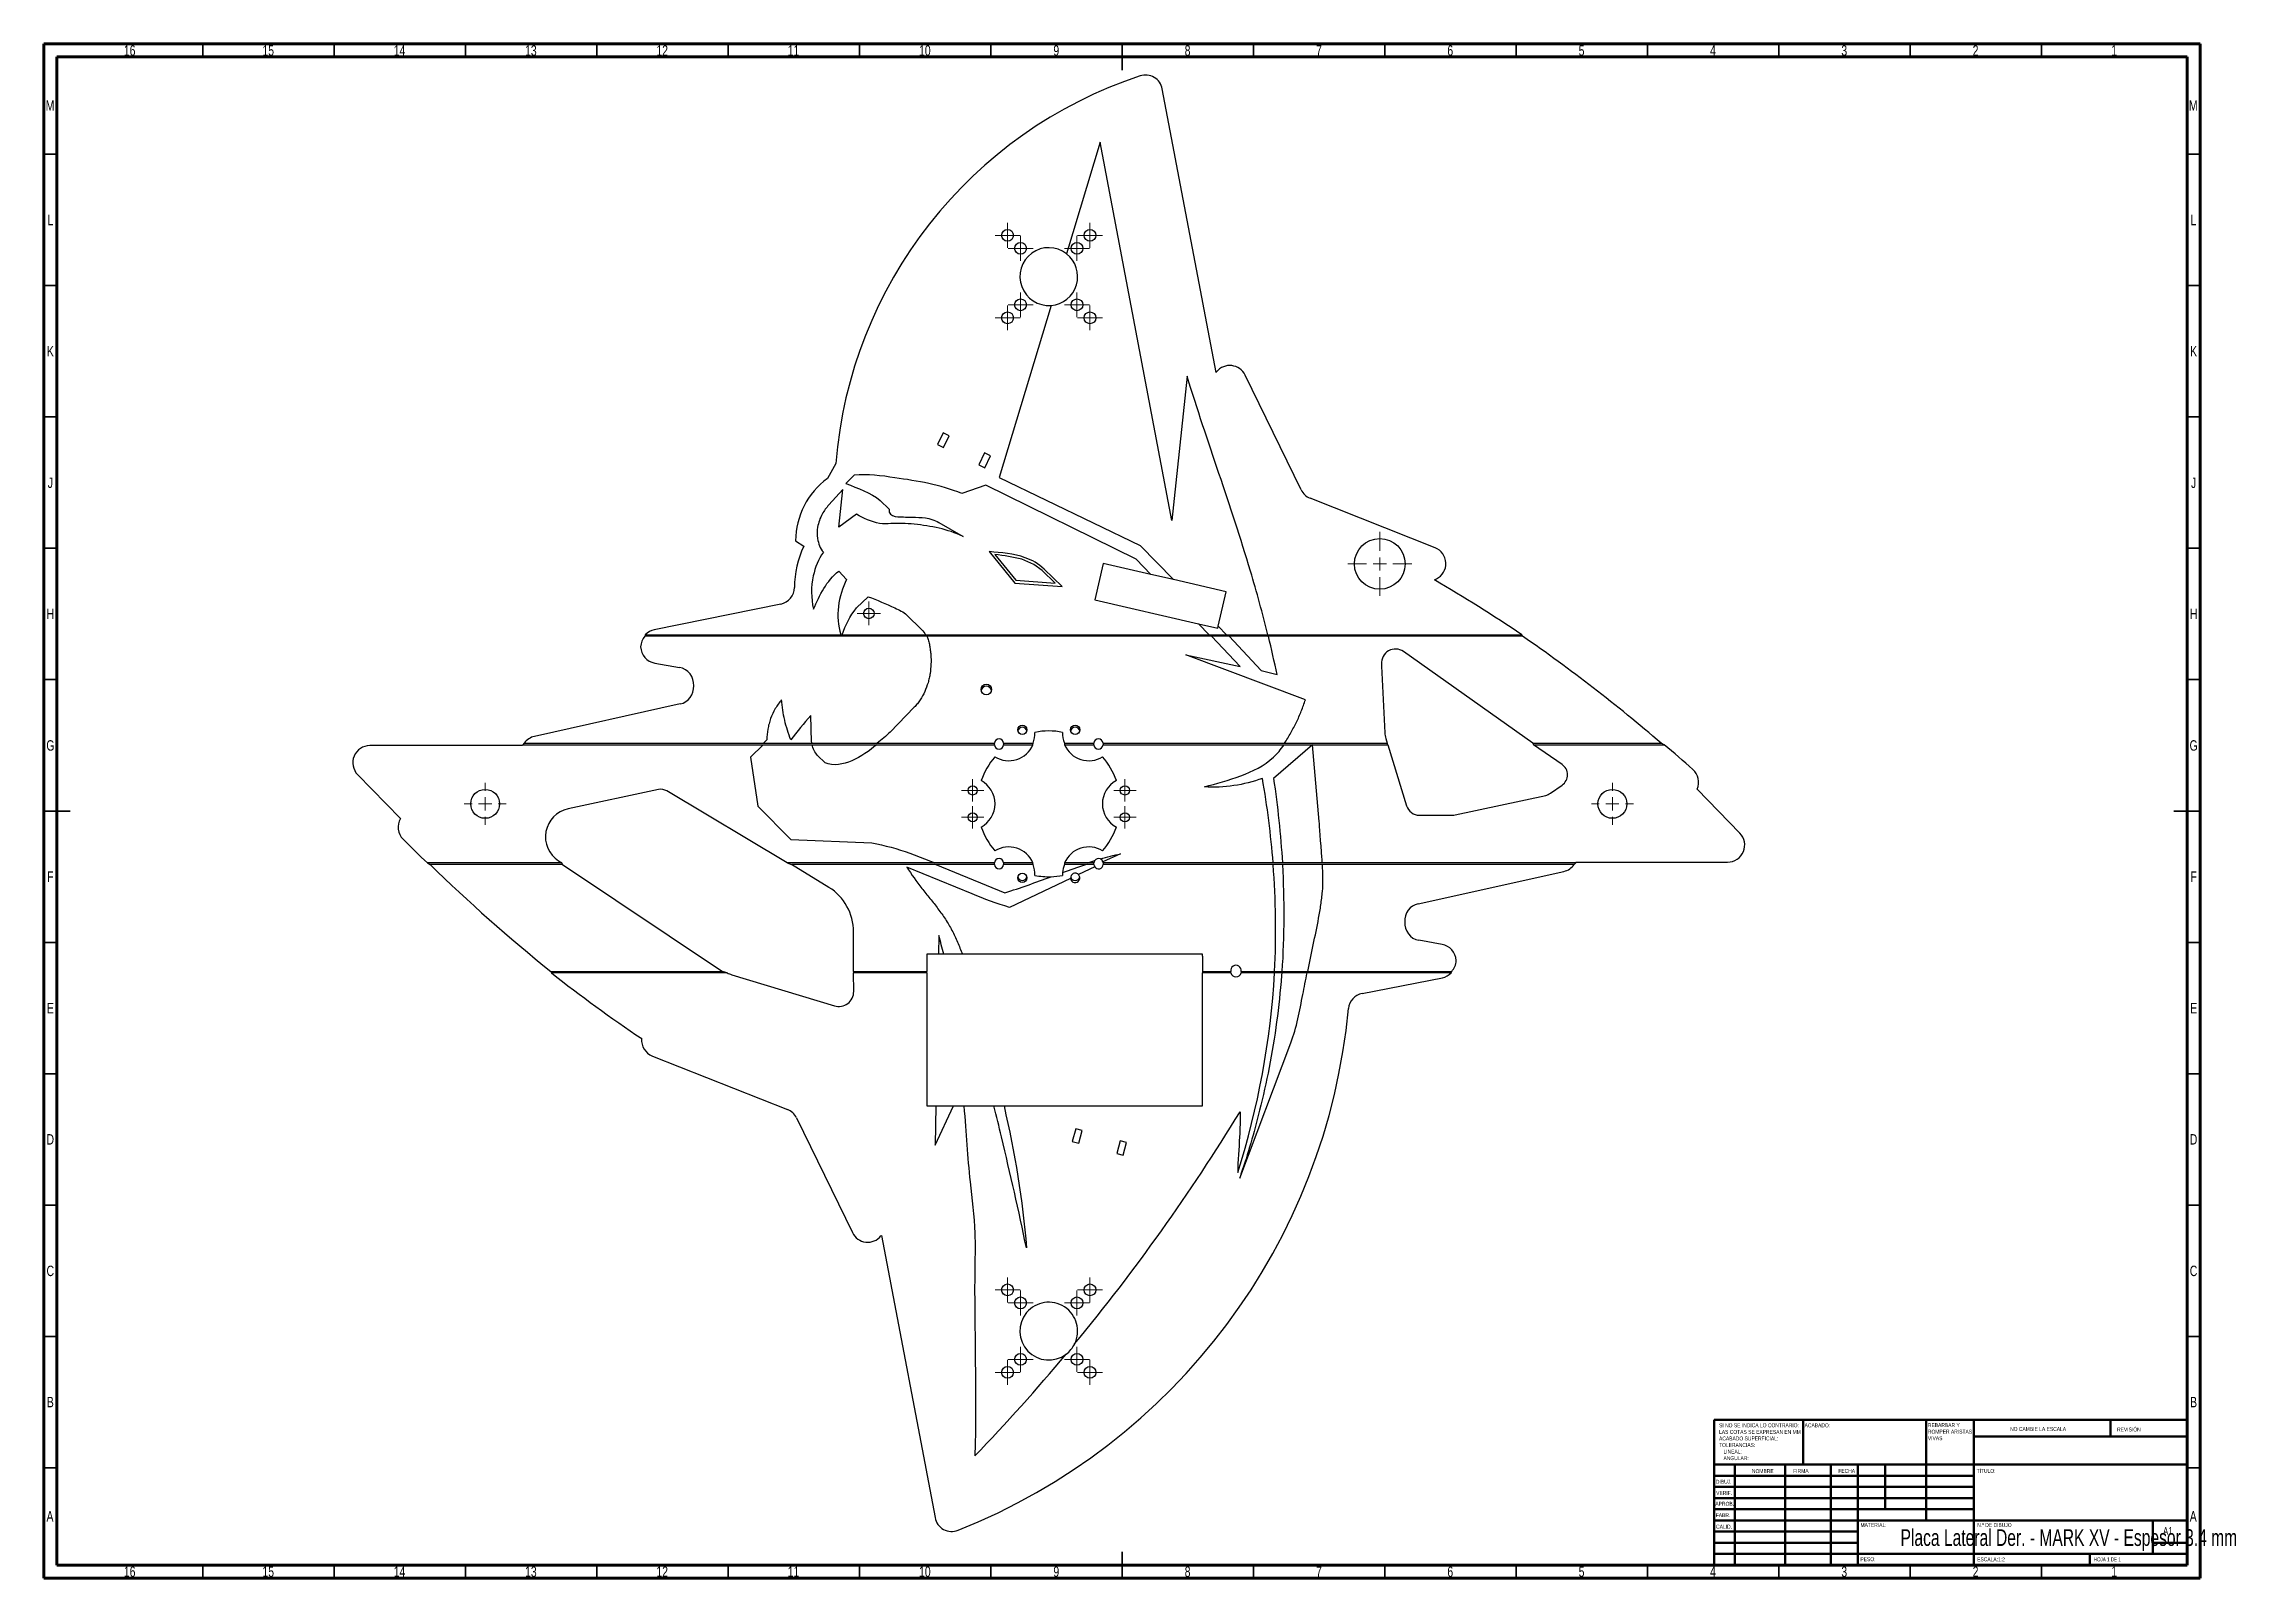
# Model space of a CAD drawing. Header units: millimetres. Extents: x 15 to 850, y 5 to 589.
import ezdxf

# ---------------------------------------------------------------- set-up
doc = ezdxf.new("R2010")
doc.units = ezdxf.units.MM
doc.styles.add('SLDTEXTSTYLE0', font='TXT', dxfattribs={"width": 0.75})
doc.styles.add('SLDTEXTSTYLE1', font='TXT', dxfattribs={"width": 0.681818})
doc.styles.add('SLDTEXTSTYLE2', font='TXT', dxfattribs={"width": 0.7})

# ---------------------------------------------------------------- blocks, each defined once
blk = doc.blocks.new('SW_NOTE_0')
at = {"color": 0, "linetype": 'Continuous', "lineweight": 0, "char_height": 1.5, "attachment_point": 1, "style": 'SLDTEXTSTYLE0'}
for s, insert in [('SI NO SE INDICA LO CONTRARIO:', (0, 1.93)), ('ACABADO SUPERFICIAL:', (0, -3.07)), ('TOLERANCIAS:', (0, -5.57)), ('LAS COTAS SE EXPRESAN EN MM', (0, -0.57)), ('LINEAL:', (1.69, -8.07)), ('ANGULAR:', (1.69, -10.57))]:
    blk.add_mtext(s, dxfattribs=dict(at, insert=insert))
blk = doc.blocks.new('SW_NOTE_0_1')
at = {"color": 0, "linetype": 'Continuous', "lineweight": 0, "char_height": 1.5, "attachment_point": 1, "style": 'SLDTEXTSTYLE0'}
for s, insert in [('REBARBAR Y', (0, 1.93)), ('VIVAS', (0, -3.07)), ('ROMPER ARISTAS', (0, -0.57))]:
    blk.add_mtext(s, dxfattribs=dict(at, insert=insert))
blk = doc.blocks.new('SW_CENTERMARKSYMBOL_0')
at = {"color": 0, "linetype": 'Continuous', "lineweight": 18}
for p, q in [((-2.5, 0), (-4.25, 0)), ((0, 0), (-2.5, 0)), ((0, 2.5), (0, 4.25)), ((0, 0), (0, 2.5)), ((0, 0), (0, -2.5)), ((0, 0), (2.5, 0)), ((2.5, 0), (4.25, 0)), ((0, -2.5), (0, -4.25))]:
    blk.add_line(p, q, dxfattribs=at)
blk = doc.blocks.new('SW_CENTERMARKSYMBOL_1')
at = {"color": 0, "linetype": 'Continuous', "lineweight": 18}
for p, q in [((-5, 0), (-8, 0)), ((0, 0), (-2.5, 0)), ((0, 5), (0, 8)), ((0, 0), (0, 2.5)), ((0, 0), (0, -2.5)), ((0, 0), (2.5, 0)), ((5, 0), (8, 0)), ((0, -5), (0, -8))]:
    blk.add_line(p, q, dxfattribs=at)
blk = doc.blocks.new('SW_CENTERMARKSYMBOL_2')
at = {"color": 0, "linetype": 'Continuous', "lineweight": 18}
for p, q in [((-2.5, 0), (-4.25, 0)), ((0, 0), (-2.5, 0)), ((0, 2.5), (0, 4.25)), ((0, 0), (0, 2.5)), ((0, 0), (0, -2.5)), ((0, 0), (2.5, 0)), ((2.5, 0), (4.25, 0)), ((0, -2.5), (0, -4.25))]:
    blk.add_line(p, q, dxfattribs=at)
blk = doc.blocks.new('SW_CENTERMARKSYMBOL_3')
at = {"color": 0, "linetype": 'Continuous', "lineweight": 18}
for p, q in [((-2.5, 0), (-4.25, 0)), ((0, 0), (-2.5, 0)), ((0, 2.5), (0, 4.25)), ((0, 0), (0, 2.5)), ((0, 0), (0, -2.5)), ((0, 0), (2.5, 0)), ((2.5, 0), (4.25, 0)), ((0, -2.5), (0, -4.25))]:
    blk.add_line(p, q, dxfattribs=at)
blk = doc.blocks.new('SW_CENTERMARKSYMBOL_4')
at = {"color": 0, "linetype": 'Continuous', "lineweight": 18}
for p, q in [((-5, 0), (-8, 0)), ((0, 0), (-2.5, 0)), ((0, 5), (0, 8)), ((0, 0), (0, 2.5)), ((0, 0), (0, -2.5)), ((0, 0), (2.5, 0)), ((5, 0), (8, 0)), ((0, -5), (0, -8))]:
    blk.add_line(p, q, dxfattribs=at)
blk = doc.blocks.new('SW_CENTERMARKSYMBOL_5')
at = {"color": 0, "linetype": 'Continuous', "lineweight": 18}
for p, q in [((-2.5, 0), (-4.25, 0)), ((0, 0), (-2.5, 0)), ((0, 2.5), (0, 4.25)), ((0, 0), (0, 2.5)), ((0, 0), (0, -2.5)), ((0, 0), (2.5, 0)), ((2.5, 0), (4.25, 0)), ((0, -2.5), (0, -4.25))]:
    blk.add_line(p, q, dxfattribs=at)
blk = doc.blocks.new('SW_CENTERMARKSYMBOL_6')
at = {"color": 0, "linetype": 'Continuous', "lineweight": 18}
for p, q in [((-2.5, 0), (-4.75, 0)), ((0, 0), (-2.5, 0)), ((0, 2.5), (0, 4.75)), ((0, 0), (0, 2.5)), ((0, 0), (0, -2.5)), ((0, 0), (2.5, 0)), ((2.5, 0), (4.75, 0)), ((0, -2.5), (0, -4.75))]:
    blk.add_line(p, q, dxfattribs=at)
blk = doc.blocks.new('SW_CENTERMARKSYMBOL_7')
at = {"color": 0, "linetype": 'Continuous', "lineweight": 18}
for p, q in [((-2.5, 0), (-4.75, 0)), ((0, 0), (-2.5, 0)), ((0, 2.5), (0, 4.75)), ((0, 0), (0, 2.5)), ((0, 0), (0, -2.5)), ((0, 0), (2.5, 0)), ((2.5, 0), (4.75, 0)), ((0, -2.5), (0, -4.75))]:
    blk.add_line(p, q, dxfattribs=at)
blk = doc.blocks.new('SW_CENTERMARKSYMBOL_8')
at = {"color": 0, "linetype": 'Continuous', "lineweight": 18}
for p, q in [((-2.5, 0), (-4.75, 0)), ((0, 0), (-2.5, 0)), ((0, 2.5), (0, 4.75)), ((0, 0), (0, 2.5)), ((0, 0), (0, -2.5)), ((0, 0), (2.5, 0)), ((2.5, 0), (4.75, 0)), ((0, -2.5), (0, -4.75))]:
    blk.add_line(p, q, dxfattribs=at)
blk = doc.blocks.new('SW_CENTERMARKSYMBOL_9')
at = {"color": 0, "linetype": 'Continuous', "lineweight": 18}
for p, q in [((-2.5, 0), (-4.75, 0)), ((0, 0), (-2.5, 0)), ((0, 2.5), (0, 4.75)), ((0, 0), (0, 2.5)), ((0, 0), (0, -2.5)), ((0, 0), (2.5, 0)), ((2.5, 0), (4.75, 0)), ((0, -2.5), (0, -4.75))]:
    blk.add_line(p, q, dxfattribs=at)
blk = doc.blocks.new('SW_CENTERMARKSYMBOL_10')
at = {"color": 0, "linetype": 'Continuous', "lineweight": 18}
for p, q in [((-2.5, 0), (-4.75, 0)), ((0, 0), (-2.5, 0)), ((0, 2.5), (0, 4.75)), ((0, 0), (0, 2.5)), ((0, 0), (0, -2.5)), ((0, 0), (2.5, 0)), ((2.5, 0), (4.75, 0)), ((0, -2.5), (0, -4.75))]:
    blk.add_line(p, q, dxfattribs=at)
blk = doc.blocks.new('SW_CENTERMARKSYMBOL_11')
at = {"color": 0, "linetype": 'Continuous', "lineweight": 18}
for p, q in [((-2.5, 0), (-4.75, 0)), ((0, 0), (-2.5, 0)), ((0, 2.5), (0, 4.75)), ((0, 0), (0, 2.5)), ((0, 0), (0, -2.5)), ((0, 0), (2.5, 0)), ((2.5, 0), (4.75, 0)), ((0, -2.5), (0, -4.75))]:
    blk.add_line(p, q, dxfattribs=at)
blk = doc.blocks.new('SW_CENTERMARKSYMBOL_12')
at = {"color": 0, "linetype": 'Continuous', "lineweight": 18}
for p, q in [((-2.5, 0), (-4.75, 0)), ((0, 0), (-2.5, 0)), ((0, 2.5), (0, 4.75)), ((0, 0), (0, 2.5)), ((0, 0), (0, -2.5)), ((0, 0), (2.5, 0)), ((2.5, 0), (4.75, 0)), ((0, -2.5), (0, -4.75))]:
    blk.add_line(p, q, dxfattribs=at)
blk = doc.blocks.new('SW_CENTERMARKSYMBOL_13')
at = {"color": 0, "linetype": 'Continuous', "lineweight": 18}
for p, q in [((-2.5, 0), (-4.75, 0)), ((0, 0), (-2.5, 0)), ((0, 2.5), (0, 4.75)), ((0, 0), (0, 2.5)), ((0, 0), (0, -2.5)), ((0, 0), (2.5, 0)), ((2.5, 0), (4.75, 0)), ((0, -2.5), (0, -4.75))]:
    blk.add_line(p, q, dxfattribs=at)
blk = doc.blocks.new('SW_CENTERMARKSYMBOL_14')
at = {"color": 0, "linetype": 'Continuous', "lineweight": 18}
for p, q in [((-2.5, 0), (-4.5, 0)), ((0, 0), (-2.5, 0)), ((0, 2.5), (0, 4.5)), ((0, 0), (0, 2.5)), ((0, 0), (0, -2.5)), ((0, 0), (2.5, 0)), ((2.5, 0), (4.5, 0)), ((0, -2.5), (0, -4.5))]:
    blk.add_line(p, q, dxfattribs=at)
blk = doc.blocks.new('SW_CENTERMARKSYMBOL_15')
at = {"color": 0, "linetype": 'Continuous', "lineweight": 18}
for p, q in [((-2.5, 0), (-4.75, 0)), ((0, 0), (-2.5, 0)), ((0, 2.5), (0, 4.75)), ((0, 0), (0, 2.5)), ((0, 0), (0, -2.5)), ((0, 0), (2.5, 0)), ((2.5, 0), (4.75, 0)), ((0, -2.5), (0, -4.75))]:
    blk.add_line(p, q, dxfattribs=at)
blk = doc.blocks.new('SW_CENTERMARKSYMBOL_16')
at = {"color": 0, "linetype": 'Continuous', "lineweight": 18}
for p, q in [((-2.5, 0), (-4.75, 0)), ((0, 0), (-2.5, 0)), ((0, 2.5), (0, 4.75)), ((0, 0), (0, 2.5)), ((0, 0), (0, -2.5)), ((0, 0), (2.5, 0)), ((2.5, 0), (4.75, 0)), ((0, -2.5), (0, -4.75))]:
    blk.add_line(p, q, dxfattribs=at)
blk = doc.blocks.new('SW_CENTERMARKSYMBOL_17')
at = {"color": 0, "linetype": 'Continuous', "lineweight": 18}
for p, q in [((-2.5, 0), (-4.75, 0)), ((0, 0), (-2.5, 0)), ((0, 2.5), (0, 4.75)), ((0, 0), (0, 2.5)), ((0, 0), (0, -2.5)), ((0, 0), (2.5, 0)), ((2.5, 0), (4.75, 0)), ((0, -2.5), (0, -4.75))]:
    blk.add_line(p, q, dxfattribs=at)
blk = doc.blocks.new('SW_CENTERMARKSYMBOL_18')
at = {"color": 0, "linetype": 'Continuous', "lineweight": 18}
for p, q in [((-2.5, 0), (-4.75, 0)), ((0, 0), (-2.5, 0)), ((0, 2.5), (0, 4.75)), ((0, 0), (0, 2.5)), ((0, 0), (0, -2.5)), ((0, 0), (2.5, 0)), ((2.5, 0), (4.75, 0)), ((0, -2.5), (0, -4.75))]:
    blk.add_line(p, q, dxfattribs=at)
blk = doc.blocks.new('SW_CENTERMARKSYMBOL_19')
at = {"color": 0, "linetype": 'Continuous', "lineweight": 18}
for p, q in [((-2.5, 0), (-4.75, 0)), ((0, 0), (-2.5, 0)), ((0, 2.5), (0, 4.75)), ((0, 0), (0, 2.5)), ((0, 0), (0, -2.5)), ((0, 0), (2.5, 0)), ((2.5, 0), (4.75, 0)), ((0, -2.5), (0, -4.75))]:
    blk.add_line(p, q, dxfattribs=at)
blk = doc.blocks.new('SW_CENTERMARKSYMBOL_20')
at = {"color": 0, "linetype": 'Continuous', "lineweight": 18}
for p, q in [((-2.5, 0), (-4.75, 0)), ((0, 0), (-2.5, 0)), ((0, 2.5), (0, 4.75)), ((0, 0), (0, 2.5)), ((0, 0), (0, -2.5)), ((0, 0), (2.5, 0)), ((2.5, 0), (4.75, 0)), ((0, -2.5), (0, -4.75))]:
    blk.add_line(p, q, dxfattribs=at)
blk = doc.blocks.new('SW_CENTERMARKSYMBOL_21')
at = {"color": 0, "linetype": 'Continuous', "lineweight": 18}
for p, q in [((-2.5, 0), (-4.75, 0)), ((0, 0), (-2.5, 0)), ((0, 2.5), (0, 4.75)), ((0, 0), (0, 2.5)), ((0, 0), (0, -2.5)), ((0, 0), (2.5, 0)), ((2.5, 0), (4.75, 0)), ((0, -2.5), (0, -4.75))]:
    blk.add_line(p, q, dxfattribs=at)
blk = doc.blocks.new('SW_CENTERMARKSYMBOL_22')
at = {"color": 0, "linetype": 'Continuous', "lineweight": 18}
for p, q in [((-2.5, 0), (-4.75, 0)), ((0, 0), (-2.5, 0)), ((0, 2.5), (0, 4.75)), ((0, 0), (0, 2.5)), ((0, 0), (0, -2.5)), ((0, 0), (2.5, 0)), ((2.5, 0), (4.75, 0)), ((0, -2.5), (0, -4.75))]:
    blk.add_line(p, q, dxfattribs=at)
blk = doc.blocks.new('SW_CENTERMARKSYMBOL_23')
at = {"color": 0, "linetype": 'Continuous', "lineweight": 18}
for p, q in [((0, 5), (0, 12.15)), ((-5, 0), (-12.15, 0)), ((0, 0), (-2.5, 0)), ((0, 0), (0, 2.5)), ((0, 0), (0, -2.5)), ((0, 0), (2.5, 0)), ((5, 0), (12.15, 0)), ((0, -5), (0, -12.15))]:
    blk.add_line(p, q, dxfattribs=at)

msp = doc.modelspace()

# ---------------------------------------------------------------- linework, layer by layer
at = {"color": 7, "linetype": 'Continuous', "lineweight": 70}
for p, q in [((15, 5), (15, 589)), ((15, 589), (836, 589)), ((836, 589), (836, 5)), ((20, 10), (20, 584)), ((20, 584), (831, 584)), ((831, 584), (831, 10)), ((831, 10), (20, 10)), ((836, 5), (15, 5))]:
    msp.add_line(p, q, dxfattribs=at)
at = {"color": 7, "linetype": 'Continuous', "lineweight": 35}
for p, q in [((75.5, 584), (75.5, 589)), ((125.5, 584), (125.5, 589)), ((175.5, 584), (175.5, 589)), ((225.5, 584), (225.5, 589)), ((275.5, 584), (275.5, 589)), ((325.5, 584), (325.5, 589)), ((375.5, 584), (375.5, 589)), ((425.5, 589), (425.5, 579)), ((425.5, 584), (425.5, 589)), ((475.5, 584), (475.5, 589)), ((525.5, 584), (525.5, 589)), ((575.5, 584), (575.5, 589)), ((625.5, 584), (625.5, 589)), ((675.5, 584), (675.5, 589)), ((725.5, 584), (725.5, 589)), ((775.5, 584), (775.5, 589)), ((20, 547), (15, 547)), ((831, 547), (836, 547)), ((20, 497), (15, 497)), ((831, 497), (836, 497)), ((20, 447), (15, 447)), ((831, 447), (836, 447)), ((20, 397), (15, 397)), ((831, 397), (836, 397)), ((20, 347), (15, 347)), ((831, 347), (836, 347)), ((15, 297), (25, 297)), ((20, 297), (15, 297)), ((836, 297), (826, 297)), ((831, 297), (836, 297)), ((20, 247), (15, 247)), ((831, 247), (836, 247)), ((20, 197), (15, 197)), ((831, 197), (836, 197)), ((20, 147), (15, 147)), ((831, 147), (836, 147)), ((20, 97), (15, 97)), ((831, 97), (836, 97)), ((20, 47), (15, 47)), ((831, 47), (836, 47)), ((75.5, 10), (75.5, 5)), ((125.5, 10), (125.5, 5)), ((175.5, 10), (175.5, 5)), ((225.5, 10), (225.5, 5)), ((275.5, 10), (275.5, 5)), ((325.5, 10), (325.5, 5)), ((375.5, 10), (375.5, 5)), ((425.5, 5), (425.5, 15)), ((425.5, 10), (425.5, 5)), ((475.5, 10), (475.5, 5)), ((525.5, 10), (525.5, 5)), ((575.5, 10), (575.5, 5)), ((625.5, 10), (625.5, 5)), ((675.5, 10), (675.5, 5)), ((725.5, 10), (725.5, 5)), ((775.5, 10), (775.5, 5))]:
    msp.add_line(p, q, dxfattribs=at)
at = {"color": 7, "linetype": 'Continuous', "lineweight": 25}
for p, q in [((461.28, 463.95), (440.81, 571.86)), ((417.16, 551.57), (404.39, 509.07)), ((444.46, 407.63), (417.16, 551.57)), ((398.49, 489.45), (378.78, 423.9)), ((450.27, 462.53), (444.46, 407.63)), ((461.48, 464.2), (461.28, 463.95)), ((493.65, 419.22), (472.34, 462.91)), ((357.46, 440.94), (355.27, 436.44)), ((355.27, 436.44), (357.52, 435.35)), ((359.71, 439.84), (357.46, 440.94)), ((357.52, 435.35), (359.71, 439.84)), ((316.51, 429.32), (313.31, 423.56)), ((373.19, 433.27), (371, 428.77)), ((371, 428.77), (373.25, 427.68)), ((375.44, 432.17), (373.19, 433.27)), ((373.25, 427.68), (375.44, 432.17)), ((319.25, 419.43), (313.87, 413.51)), ((317.73, 405.06), (319.25, 419.43)), ((323.45, 424.82), (320.4, 421.67)), ((373.7, 420.98), (364.45, 417.83)), ((430.85, 392.88), (373.7, 420.98)), ((378.78, 423.9), (432.45, 398.09)), ((324.34, 410.03), (317.73, 405.06)), ((333.45, 415.19), (336.79, 411.86)), ((544.68, 397.22), (497.1, 416.03)), ((355.73, 406.82), (364.95, 401.49)), ((301.23, 399.86), (304.31, 397.76)), ((374.92, 395.72), (384.63, 383.73)), ((377.1, 394.64), (385.07, 384.8)), ((391.91, 390.86), (387.36, 392.86)), ((436.51, 387.02), (430.85, 392.88)), ((432.45, 398.09), (445.03, 385.06)), ((317.73, 388.31), (320.65, 385.18)), ((385.07, 384.8), (399.99, 383.73)), ((395.04, 388.49), (391.91, 390.86)), ((399.99, 383.73), (395.04, 388.49)), ((402.74, 382.42), (395.8, 389.1)), ((418.34, 391.2), (415.16, 377.36)), ((436.51, 387.02), (418.34, 391.2)), ((445.03, 385.06), (436.51, 387.02)), ((465.12, 380.45), (445.03, 385.06)), ((544.42, 384.97), (545.2, 385.36)), ((295.58, 375.76), (247.41, 365.98)), ((324.34, 374.28), (328.8, 378.57)), ((384.63, 383.73), (402.74, 382.42)), ((415.16, 377.36), (454.6, 368.29)), ((462.12, 367.38), (465.12, 380.45)), ((343.57, 371.54), (349.19, 366.06)), ((458.68, 364.07), (454.6, 368.29)), ((454.6, 368.29), (461.94, 366.61)), ((461.94, 366.61), (462.12, 367.38)), ((462.12, 367.38), (465.31, 364.07)), ((243.97, 364.07), (243.81, 363.51)), ((351.2, 363.51), (243.81, 363.51)), ((243.97, 364.07), (318.47, 364.07)), ((318.47, 364.07), (318.93, 364.07)), ((318.93, 364.07), (350.72, 364.07)), ((350.72, 364.07), (458.68, 364.07)), ((459.6, 363.51), (351.2, 363.51)), ((458.68, 364.07), (465.31, 364.07)), ((470.41, 352.01), (459.6, 363.51)), ((466.23, 363.51), (459.6, 363.51)), ((465.31, 364.07), (481.01, 364.07)), ((466.23, 363.51), (478.43, 350.53)), ((481.25, 363.51), (466.23, 363.51)), ((481.01, 364.07), (577.77, 364.07)), ((578.02, 363.51), (481.25, 363.51)), ((578.02, 363.51), (577.77, 364.07)), ((247.59, 353.32), (257.03, 351.64)), ((495.29, 339.37), (449.8, 356.45)), ((449.8, 356.45), (470.41, 352.01)), ((524.28, 352.91), (524.29, 352.78)), ((524.28, 352.11), (525.55, 326.75)), ((581.91, 322.78), (532.61, 357.69)), ((478.43, 350.53), (484.52, 348.9)), ((257.29, 337.73), (201.8, 325.42)), ((346.4, 336.46), (337.23, 326.97)), ((307.28, 323.31), (306.98, 333.32)), ((197.17, 321.88), (139.12, 321.88)), ((197.89, 322.78), (197.32, 322.22)), ((197.32, 322.22), (288.83, 322.22)), ((197.89, 322.78), (289, 322.78)), ((288.83, 322.22), (284.09, 317.49)), ((284.09, 317.49), (286.8, 298.81)), ((288.83, 322.22), (307.43, 322.22)), ((290.22, 324.04), (289, 322.78)), ((289, 322.78), (307.39, 322.78)), ((307.39, 322.78), (332.31, 322.78)), ((307.43, 322.22), (332.1, 322.22)), ((312.42, 315.32), (309.61, 318.13)), ((332.1, 322.22), (376.93, 322.22)), ((332.31, 322.78), (376.94, 322.78)), ((376.93, 322.22), (376.94, 322.78)), ((380.43, 322.78), (391.64, 322.78)), ((380.43, 322.78), (380.43, 322.22)), ((380.43, 322.22), (391.57, 322.22)), ((391.57, 322.22), (391.64, 322.78)), ((403.55, 322.78), (414.77, 322.78)), ((403.55, 322.78), (403.62, 322.22)), ((403.62, 322.22), (414.77, 322.22)), ((414.77, 322.22), (414.77, 322.78)), ((418.26, 322.78), (418.26, 322.22)), ((418.26, 322.78), (487.3, 322.78)), ((418.26, 322.22), (487.19, 322.22)), ((497.95, 322.22), (483.15, 309.41)), ((483.15, 317.49), (485.26, 319.61)), ((487.19, 322.22), (497.95, 322.22)), ((487.3, 322.78), (526.46, 322.78)), ((497.95, 322.22), (526.75, 322.22)), ((500.58, 293.06), (497.95, 322.22)), ((525.91, 324.64), (526.46, 322.78)), ((526.75, 322.22), (526.46, 322.78)), ((526.75, 322.22), (533.83, 298.97)), ((581.91, 322.78), (630.79, 322.78)), ((581.91, 322.78), (582.16, 322.22)), ((582.16, 322.22), (631.92, 322.22)), ((593.02, 314.73), (582.16, 322.22)), ((631.92, 322.22), (630.79, 322.78)), ((134.47, 310.85), (150.74, 294.14)), ((248.98, 305.16), (214.57, 297.81)), ((298.05, 277.22), (252.23, 304.62)), ((552.36, 295.52), (586.79, 302.95)), ((588.58, 303.73), (593.03, 306.83)), ((660.73, 288.59), (644.46, 305.3)), ((286.8, 298.81), (299.4, 286.17)), ((538.65, 295.41), (551.3, 295.41)), ((299.4, 286.17), (330.26, 284.93)), ((161.03, 277.22), (162.03, 276.65)), ((212.26, 277.22), (161.03, 277.22)), ((212.52, 276.65), (162.03, 276.65)), ((210.91, 278.09), (212.26, 277.22)), ((212.52, 276.65), (212.26, 277.22)), ((212.52, 276.65), (273.42, 235.93)), ((354.17, 277.22), (298.05, 277.22)), ((298.05, 277.22), (299.64, 276.65)), ((354.59, 276.65), (299.64, 276.65)), ((313.91, 267.89), (299.64, 276.65)), ((368.42, 265.45), (343.57, 275.63)), ((344.76, 280.97), (354.17, 277.22)), ((376.93, 277.22), (354.17, 277.22)), ((376.94, 276.65), (354.59, 276.65)), ((354.59, 276.65), (380.9, 265.89)), ((376.94, 276.65), (376.93, 277.22)), ((380.43, 277.22), (380.43, 276.65)), ((391.57, 277.22), (380.43, 277.22)), ((391.64, 276.65), (380.43, 276.65)), ((391.64, 276.65), (391.57, 277.22)), ((403.62, 277.22), (403.55, 276.65)), ((411.66, 276.65), (403.55, 276.65)), ((412.19, 277.22), (403.62, 277.22)), ((415.1, 275.72), (408.92, 272.78)), ((414.77, 276.65), (411.66, 276.65)), ((414.77, 277.22), (412.19, 277.22)), ((414.77, 276.65), (414.77, 277.22)), ((424.95, 280.71), (418.22, 277.59)), ((418.26, 277.22), (418.26, 276.65)), ((483.02, 277.22), (418.26, 277.22)), ((483.03, 276.65), (418.26, 276.65)), ((486.54, 277.22), (483.02, 277.22)), ((486.55, 276.65), (483.03, 276.65)), ((501.77, 277.22), (486.54, 277.22)), ((501.78, 276.65), (486.55, 276.65)), ((598.23, 277.22), (501.77, 277.22)), ((597.66, 276.65), (501.78, 276.65)), ((597.66, 276.65), (598.23, 277.22)), ((598.38, 277.55), (656.07, 277.55)), ((405.92, 271.36), (382.66, 260.28)), ((538.26, 261.71), (593.75, 274.02)), ((323.32, 235.93), (323.27, 251)), ((355.61, 242.54), (351.14, 242.54)), ((351.14, 242.54), (351.14, 241.74)), ((355.73, 249.55), (355.61, 242.54)), ((357.71, 242.54), (355.61, 242.54)), ((364.7, 242.54), (357.71, 242.54)), ((456.14, 242.54), (364.7, 242.54)), ((456.14, 241.74), (456.14, 242.54)), ((547.33, 246.23), (538.52, 247.8)), ((208.01, 235.93), (273.42, 235.93)), ((208.01, 235.93), (208.23, 235.36)), ((275.14, 235.36), (208.23, 235.36)), ((275.14, 235.36), (273.42, 235.93)), ((276.9, 234.7), (316.01, 222.85)), ((323.32, 235.93), (351.14, 235.93)), ((323.32, 235.93), (323.32, 235.36)), ((351.14, 235.36), (323.32, 235.36)), ((323.35, 228.31), (323.32, 235.36)), ((351.14, 241.74), (351.14, 235.93)), ((351.14, 235.36), (351.14, 235.93)), ((351.14, 235.36), (351.14, 184.72)), ((456.14, 241.74), (456.14, 235.93)), ((456.14, 235.93), (466.89, 235.93)), ((456.14, 235.93), (456.14, 235.36)), ((456.14, 184.72), (456.14, 235.36)), ((466.93, 235.36), (456.14, 235.36)), ((466.93, 235.36), (466.89, 235.93)), ((470.84, 235.93), (470.81, 235.36)), ((483.54, 235.36), (470.81, 235.36)), ((470.84, 235.93), (483.59, 235.93)), ((486.29, 235.36), (483.54, 235.36)), ((483.59, 235.93), (486.36, 235.93)), ((495.98, 235.36), (486.29, 235.36)), ((486.36, 235.93), (496.18, 235.93)), ((550.84, 235.36), (495.98, 235.36)), ((496.18, 235.93), (551, 235.93)), ((550.84, 235.36), (551, 235.93)), ((516.91, 227.57), (547.47, 233.56)), ((470.29, 157.29), (489.79, 208.76)), ((246.69, 203.73), (298.1, 183.41)), ((351.14, 184.72), (354.58, 184.72)), ((354.58, 184.72), (354.32, 169.76)), ((354.32, 169.76), (361.3, 184.72)), ((354.58, 184.72), (361.3, 184.72)), ((361.3, 184.72), (365.29, 184.72)), ((365.29, 184.72), (376.7, 184.72)), ((376.7, 184.72), (380.58, 184.72)), ((380.58, 184.72), (456.14, 184.72)), ((301.55, 180.21), (322.85, 136.52)), ((407.87, 175.98), (406.57, 171.15)), ((410.28, 175.34), (407.87, 175.98)), ((408.99, 170.51), (410.28, 175.34)), ((406.57, 171.15), (408.99, 170.51)), ((424.77, 171.45), (423.48, 166.62)), ((427.19, 170.81), (424.77, 171.45)), ((425.89, 165.98), (427.19, 170.81)), ((423.48, 166.62), (425.89, 165.98)), ((333.71, 135.24), (333.91, 135.48)), ((333.91, 135.48), (354.29, 28.06))]:
    msp.add_line(p, q, dxfattribs=at)
at = {"color": 7, "linetype": 'Continuous', "lineweight": 50}
for p, q in [((651, 65.25), (831, 65.25)), ((651, 65.25), (651, 10)), ((684.8, 48.25), (684.8, 65.25)), ((731.6, 65.25), (731.6, 27)), ((749.8, 65.25), (749.8, 10)), ((831, 58.88), (749.8, 58.88)), ((801.8, 58.88), (801.8, 65.25)), ((831, 48.25), (651, 48.25)), ((749.8, 44), (651, 44)), ((658.8, 48.25), (658.8, 10)), ((677.99, 48.25), (677.99, 10)), ((695.4, 48.25), (695.4, 10)), ((705.6, 10), (705.6, 48.25)), ((716, 31.25), (716, 48.25)), ((749.8, 39.75), (651, 39.75)), ((749.8, 35.5), (651, 35.5)), ((749.8, 31.25), (651, 31.25)), ((705.6, 27), (651, 27)), ((705.6, 27), (831, 27)), ((818, 14.25), (818, 27)), ((705.6, 22.75), (651, 22.75)), ((705.6, 18.5), (651, 18.5)), ((831, 18.5), (818, 18.5)), ((651, 14.25), (831, 14.25)), ((794, 10), (794, 14.25))]:
    msp.add_line(p, q, dxfattribs=at)
at = {"color": 7, "linetype": 'Continuous', "lineweight": 25}
for centre, radius in [((381.9, 516.11), 2.25), ((413.3, 516.11), 2.25), ((386.85, 511.16), 2.25), ((408.35, 511.16), 2.25), ((381.9, 484.72), 2.25), ((386.85, 489.67), 2.25), ((408.35, 489.67), 2.25), ((413.3, 484.72), 2.25), ((523.63, 391.05), 9.65), ((329.1, 372.18), 2), ((183.02, 299.72), 5.5), ((368.62, 304.83), 1.75), ((426.58, 304.83), 1.75), ((612.18, 299.72), 5.5), ((368.62, 294.61), 1.75), ((426.58, 294.61), 1.75), ((381.9, 114.72), 2.25), ((413.3, 114.72), 2.25), ((386.85, 109.77), 2.25), ((408.35, 109.77), 2.25), ((381.9, 83.32), 2.25), ((386.85, 88.27), 2.25), ((408.35, 88.27), 2.25), ((413.3, 83.32), 2.25)]:
    msp.add_circle(centre, radius, dxfattribs=at)
for centre, radius, start, end in [((485.64, 415.71), 169.68, 108.29077, 175.39764), ((434.43, 570.64), 6.5, 10.74058, 108.29077), ((397.6, 500.42), 11, 51.90346, 274.6398), ((397.6, 500.42), 11, 274.6398, 51.90346), ((466.5, 460.07), 6.5, 25.99393, 140.55052), ((330.65, 399.79), 29.42, 126.10723, 179.88004), ((499.49, 422.07), 6.5, 205.99393, 248.42769), ((337.58, 382.05), 36.8, 154.72969, 179.89004), ((363.39, 285.5), 110, 77.4151, 82.8378), ((542.29, 391.17), 6.5, 296.64784, 68.42769), ((227.66, -157.49), 628.17, 56.12774, 59.7183), ((294.28, 382.13), 6.5, 281.47302, 359.89004), ((248.7, 359.61), 6.5, 101.47302, 136.72301), ((139.12, 315.38), 6.5, 90, 224.24761), ((203.17, 319.38), 6.5, 154.13826, 157.34338), ((397.6, 299.72), 27.22, 138.85409, 161.07602), ((378.68, 322.26), 1.75, 181.51011, 358.48989), ((382.38, 326.1), 9.98, 238.03401, 337.11311), ((412.82, 326.1), 9.98, 202.88689, 301.96599), ((416.52, 322.26), 1.75, 181.51011, 358.48989), ((397.6, 299.72), 27.22, 18.92398, 41.14591), ((227.66, -158.59), 628.17, 48.63136, 49.94283), ((590.29, 310.78), 4.81, 304.79952, 55.42969), ((638.53, 307.96), 6.5, 335.81623, 48.63136), ((249.92, 300.75), 4.51, 59.12003, 102.05216), ((367.19, 299.72), 9.98, 297.77882, 62.22118), ((428, 299.72), 9.98, 117.77882, 242.22118), ((585.73, 307.84), 5, 282.18116, 304.79952), ((156.35, 290.86), 6.5, 149.63723, 225.1635), ((216.84, 287.19), 10.86, 102.05216, 236.94305), ((538.65, 300.44), 5.03, 196.95289, 270), ((551.3, 300.41), 5, 270, 282.18116), ((594.68, 731.7), 628.17, 225.1635, 226.34372), ((397.6, 299.72), 27.22, 198.92398, 221.14591), ((397.6, 299.72), 27.22, 318.85409, 341.07602), ((656.07, 284.05), 6.5, 270, 44.24761), ((378.68, 277.17), 1.75, 1.51011, 178.48989), ((382.38, 273.34), 9.98, 22.88689, 121.96599), ((412.82, 273.34), 9.98, 58.03401, 157.11311), ((416.52, 277.17), 1.75, 148.16033, 178.48989), ((416.52, 277.17), 1.75, 64.49183, 148.16033), ((416.52, 277.17), 1.75, 13.67704, 64.49183), ((416.52, 277.17), 1.75, 1.51011, 13.67704), ((592.38, 280.06), 6.5, 334.1008, 337.34338), ((594.68, 730.6), 628.17, 232.03378, 235.91156), ((280.84, 247.72), 13.61, 245.22408, 253.14464), ((468.87, 235.84), 2, 193.71184, 346.28816), ((546.22, 239.93), 6.5, 281.09143, 315.32711), ((317.66, 228.29), 5.69, 253.14464, 0.21066), ((518.16, 221.19), 6.5, 101.09143, 174.69511), ((275.43, 243.73), 237.28, 291.67819, 354.69511), ((249.08, 209.78), 6.5, 174.80808, 248.42769), ((295.71, 177.36), 6.5, 25.99393, 68.42769), ((328.69, 139.37), 6.5, 205.99393, 320.55052), ((397.6, 99.02), 11, 333.73212, 306.81275), ((397.6, 99.02), 11, 306.81275, 333.73212), ((360.68, 29.27), 6.5, 190.74058, 291.67819)]:
    msp.add_arc(centre, radius, start, end, dxfattribs=at)
for centre, major_axis, start_param, end_param in [((248.7, 359.1), (0, -6.68), 3.992235, 4.652289), ((248.7, 359.9), (0, -6.68), 4.772489, 6.11117), ((529.59, 353.19), (0, -5.47), 2.538227, 4.763712), ((227.66, -172.2), (0, -645.42), 2.444816, 2.549927), ((255.92, 345.06), (0, 6.68), 4.652289, 6.11117), ((529.59, 352.39), (0, -5.47), 4.640909, 4.763712), ((255.92, 344.26), (0, 6.68), 3.354194, 4.772489), ((373.82, 342.45), (0, -2.05), 1.767265, 4.51592), ((387.53, 327.1), (0, -1.8), 1.795784, 4.487402), ((382.38, 326.59), (0, -10.25), 1.189674, 1.604412), ((397.6, 299.49), (0, -27.97), 2.947757, 3.335428), ((412.82, 326.59), (0, -10.25), 4.678774, 5.093511), ((407.66, 327.1), (0, -1.8), 1.795784, 4.487402), ((534.09, 327.2), (0, -8.79), 4.763712, 5.008273), ((203.17, 318.89), (0, -6.68), 3.354194, 4.090768), ((378.68, 322.65), (0, -1.8), 1.641166, 4.642019), ((416.52, 322.65), (0, -1.8), 1.641166, 4.642019), ((594.68, 744.59), (0, 645.42), 2.38184, 2.47852), ((378.68, 276.78), (0, 1.8), 1.641166, 4.642019), ((382.38, 272.84), (0, 10.25), 4.678774, 5.093511), ((412.82, 272.84), (0, 10.25), 1.189674, 1.497304), ((416.52, 276.78), (0, 1.8), 1.641166, 2.199592), ((416.52, 276.78), (0, 1.8), 2.199592, 4.642019), ((592.38, 280.55), (0, 6.68), 3.354194, 4.090044), ((304.04, 250.93), (0, 19.76), 4.716066, 5.744228), ((387.53, 272.33), (0, 1.8), 1.795784, 4.487402), ((397.6, 299.94), (0, 27.97), 2.947757, 3.173196), ((397.6, 299.94), (0, 27.97), 3.173196, 3.335428), ((412.82, 272.84), (0, 10.25), 1.497304, 1.604412), ((407.66, 271.53), (0, 1.8), 5.482693, 7.951183), ((407.66, 271.53), (0, 1.8), 1.667998, 5.482693), ((407.66, 272.33), (0, 1.8), 1.795784, 4.487402), ((539.63, 255.18), (0, -6.68), 3.354194, 4.772489), ((539.63, 254.38), (0, -6.68), 4.652289, 6.11117), ((546.22, 239.65), (0, 6.68), 4.772489, 6.11117), ((468.87, 236.24), (0, 2.05), 4.559335, 8.007035), ((546.22, 240.45), (0, 6.68), 3.968665, 4.652289)]:
    msp.add_ellipse(centre, major_axis=major_axis, ratio=0.973272, start_param=start_param, end_param=end_param, dxfattribs=at)
for centre, major_axis in [((373.82, 343.25), (0, -2.05)), ((387.53, 327.91), (0, -1.8)), ((407.66, 327.91), (0, -1.8)), ((387.53, 271.53), (0, 1.8))]:
    msp.add_ellipse(centre, major_axis=major_axis, ratio=0.973272, dxfattribs=at)
for points, knots in [([(481.01, 364.07), (479, 372.2), (469.94, 405.39), (457.84, 437.65), (450.27, 462.53)], [0.1311181, 0.1311181, 0.1311181, 0.1311181, 0.342759, 1, 1, 1, 1]), ([(364.45, 417.83), (356.32, 421.24), (342.51, 423.39), (328.69, 425.33), (323.45, 424.82)], [0, 0, 0, 0, 0.626386, 1, 1, 1, 1]), ([(313.87, 413.51), (312.92, 412.46), (311.01, 409.84), (309.37, 405.42), (309.41, 400.22), (310.53, 396.95), (311.81, 395.46)], [0, 0, 0, 0, 0.218181, 0.486165, 0.706463, 1, 1, 1, 1]), ([(343.08, 408.84), (346.36, 408.72), (350.97, 409.09), (354.89, 407.31), (355.73, 406.82)], [0, 0, 0, 0, 0.778822, 1, 1, 1, 1]), ([(364.95, 401.49), (359.07, 404.34), (351.25, 405.76), (340.47, 406.7), (336.06, 406.17), (333.19, 406.42)], [0, 0, 0, 0, 0.592498, 0.733741, 1, 1, 1, 1]), ([(311.81, 395.46), (309.88, 392.8), (307.03, 385.7), (307.05, 378), (308.03, 373.85)], [0, 0, 0, 0, 0.434632, 1, 1, 1, 1]), ([(395.8, 389.1), (393.68, 391.15), (387.15, 394.69), (379.48, 395.37), (374.92, 395.72)], [0, 0, 0, 0, 0.376257, 1, 1, 1, 1]), ([(328.8, 378.57), (332.31, 377.32), (337.21, 375.11), (342.29, 372.79), (343.57, 371.54)], [0, 0, 0, 0, 0.675653, 1, 1, 1, 1]), ([(351.2, 363.51), (351.45, 362.95), (351.65, 362.38), (351.98, 361.23), (352.12, 360.64), (352.34, 359.47), (352.43, 358.88), (352.58, 357.68), (352.64, 357.08), (352.86, 354.08), (352.78, 351.7), (352.32, 348.75), (352.21, 348.16), (351.95, 346.99), (351.8, 346.41), (351.29, 344.67), (350.87, 343.55), (349.88, 341.37), (349.3, 340.32), (348.3, 338.81), (347.95, 338.32), (347.2, 337.37), (346.81, 336.9), (346.4, 336.46)], [0, 0, 0, 0, 0.0625, 0.0625, 0.125, 0.125, 0.1875, 0.1875, 0.25, 0.25, 0.5, 0.5, 0.5625, 0.5625, 0.625, 0.625, 0.75, 0.75, 0.875, 0.875, 0.9375, 0.9375, 1, 1, 1, 1]), ([(295.89, 339.37), (294.99, 338.29), (294.19, 337.16), (292.78, 334.75), (292.19, 333.49), (291.48, 331.55), (291.27, 330.9), (290.91, 329.56), (290.75, 328.88), (290.38, 326.82), (290.25, 325.43), (290.22, 324.04)], [0, 0, 0, 0, 0.25, 0.25, 0.5, 0.5, 0.625, 0.625, 0.75, 0.75, 1, 1, 1, 1]), ([(299.4, 324.04), (298.44, 326.49), (297.66, 329), (296.48, 334.13), (296.09, 336.74), (295.89, 339.37)], [0, 0, 0, 0, 0.5, 0.5, 1, 1, 1, 1]), ([(487.3, 322.78), (488.16, 324.06), (488.98, 325.36), (490.51, 328.04), (491.23, 329.4), (492.56, 332.17), (493.18, 333.59), (494.31, 336.45), (494.82, 337.9), (495.29, 339.37)], [0, 0, 0, 0, 0.25, 0.25, 0.5, 0.5, 0.75, 0.75, 1, 1, 1, 1]), ([(337.23, 326.97), (336.4, 326.28), (335.59, 325.57), (333.96, 324.17), (333.14, 323.47), (332.31, 322.78)], [0, 0, 0, 0, 0.5, 0.5, 1, 1, 1, 1]), ([(501.77, 277.22), (501.72, 277.89), (501.2, 284.21), (500.71, 291.67), (500.58, 293.06)], [0.8207992, 0.8207992, 0.8207992, 0.8207992, 0.8404177, 1, 1, 1, 1]), ([(343.57, 275.63), (345.28, 272.79), (347.26, 270.15), (350.32, 266.26), (351.35, 264.97), (353.41, 262.39), (354.44, 261.1), (356.41, 258.47), (357.37, 257.14), (358.71, 255.09), (359.14, 254.39), (359.97, 252.99), (360.37, 252.28), (361.5, 250.11), (362.19, 248.62), (363.49, 245.61), (364.11, 244.08), (364.7, 242.54)], [0, 0, 0, 0, 0.25, 0.25, 0.375, 0.375, 0.5, 0.5, 0.625, 0.625, 0.6875, 0.6875, 0.75, 0.75, 0.875, 0.875, 1, 1, 1, 1]), ([(496.18, 235.93), (496.86, 239.3), (497.57, 242.67), (499.02, 249.41), (499.74, 252.78), (500.67, 257.86), (500.95, 259.56), (501.44, 262.95), (501.65, 264.65), (501.93, 268.07), (502.01, 269.78), (502, 273.21), (501.91, 274.93), (501.78, 276.65)], [0, 0, 0, 0, 0.25, 0.25, 0.5, 0.5, 0.625, 0.625, 0.75, 0.75, 0.875, 0.875, 1, 1, 1, 1]), ([(486.29, 235.36), (486.21, 234.26), (485.22, 221.46), (482.61, 203.24), (476.91, 178.33), (472.96, 165.12), (470.29, 157.29)], [0.4783159, 0.4783159, 0.4783159, 0.4783159, 0.5, 0.7296088, 0.8377653, 1, 1, 1, 1]), ([(489.79, 208.76), (492.03, 214.65), (493.62, 223.76), (495.41, 232.64), (495.98, 235.36)], [0, 0, 0, 0, 0.2274179, 0.3281222, 0.3281222, 0.3281222, 0.3281222]), ([(365.29, 184.72), (366.14, 174.16), (366.95, 159.62), (369.77, 138.65), (368.92, 103.94), (370.27, 75.52), (369.45, 51.52)], [0.0461519, 0.0461519, 0.0461519, 0.0461519, 0.2572588, 0.3972705, 0.4857858, 1, 1, 1, 1]), ([(389.1, 130.67), (386.17, 144.84), (382.04, 162.84), (377.72, 180.82), (376.7, 184.72)], [0, 0, 0, 0, 0.3508099, 0.4485702, 0.4485702, 0.4485702, 0.4485702]), ([(470.41, 182.44), (470.5, 179.29), (470.33, 171.6), (469.52, 163.95), (469.54, 159.41)], [0, 0, 0, 0, 0.410331, 1, 1, 1, 1])]:
    msp.add_open_spline(points, degree=3, knots=knots, dxfattribs=at)
for points in [[(320.4, 421.67), (324.86, 419.81), (329.66, 418.29), (333.45, 415.19)], [(333.19, 406.42), (330.01, 407.07), (327.06, 408.27), (324.34, 410.03)], [(336.79, 411.86), (336.23, 408.38), (341.31, 409.12), (343.08, 408.84)], [(308.03, 373.85), (310.45, 379.14), (312.87, 384.68), (317.73, 388.31)], [(320.65, 385.18), (317.49, 378.71), (316.23, 371.13), (318.47, 364.07)], [(318.93, 364.07), (320.13, 367.79), (321.93, 371.19), (324.34, 374.28)], [(349.19, 366.06), (349.8, 365.47), (350.31, 364.8), (350.72, 364.07)], [(484.52, 348.9), (483.5, 353.78), (482.4, 358.65), (481.25, 363.51)], [(306.98, 333.32), (304.31, 330.35), (301.78, 327.25), (299.4, 324.04)], [(307.39, 322.78), (307.35, 322.96), (307.31, 323.13), (307.28, 323.31)], [(309.61, 318.13), (308.55, 319.34), (307.82, 320.7), (307.43, 322.22)], [(332.1, 322.22), (326.52, 317.74), (319.04, 312.78), (312.42, 315.32)], [(456.85, 306.14), (465.93, 308.89), (475.91, 310.88), (483.15, 317.49)], [(485.26, 319.61), (485.93, 320.46), (486.57, 321.33), (487.19, 322.22)], [(478.94, 309.41), (471.8, 306.83), (464.44, 305.73), (456.85, 306.14)], [(483.02, 277.22), (482.17, 288.01), (480.8, 298.76), (478.94, 309.41)], [(483.15, 309.41), (484.77, 298.75), (485.92, 288), (486.54, 277.22)], [(330.26, 284.93), (335.18, 283.91), (340.01, 282.6), (344.76, 280.97)], [(402.86, 273.59), (405.78, 274.65), (408.71, 275.68), (411.66, 276.65)], [(412.19, 277.22), (413.14, 277.52), (414.08, 277.81), (415.03, 278.1)], [(417.27, 278.75), (419.81, 279.48), (422.37, 280.14), (424.95, 280.71)], [(483.59, 235.93), (484.28, 249.52), (484.05, 263.09), (483.03, 276.65)], [(486.55, 276.65), (487.31, 263.08), (487.27, 249.5), (486.36, 235.93)], [(380.9, 265.89), (386.82, 267.71), (392.64, 269.85), (398.46, 271.99)], [(382.66, 260.28), (377.83, 261.76), (373.07, 263.49), (368.42, 265.45)], [(357.71, 242.54), (357.02, 244.87), (356.36, 247.21), (355.73, 249.55)], [(469.54, 159.41), (477.33, 183.97), (482.13, 209.59), (483.54, 235.36)], [(380.58, 184.72), (384.55, 166.92), (387.8, 148.97), (389.1, 130.67)], [(407.46, 94.15), (430.49, 122.05), (451.51, 151.61), (470.41, 182.44)], [(369.45, 51.52), (381.48, 64.01), (393.07, 76.92), (404.19, 90.21)]]:
    msp.add_open_spline(points, degree=3, dxfattribs=at)

# ---------------------------------------------------------------- block references
at = {"color": 7, "linetype": 'Continuous', "lineweight": 0}
for name, p in [('SW_CENTERMARKSYMBOL_21', (381.9, 516.11)), ('SW_CENTERMARKSYMBOL_15', (413.3, 516.11)), ('SW_CENTERMARKSYMBOL_22', (386.85, 511.16)), ('SW_CENTERMARKSYMBOL_16', (408.35, 511.16)), ('SW_CENTERMARKSYMBOL_19', (386.85, 489.67)), ('SW_CENTERMARKSYMBOL_18', (408.35, 489.67)), ('SW_CENTERMARKSYMBOL_20', (381.9, 484.72)), ('SW_CENTERMARKSYMBOL_17', (413.3, 484.72)), ('SW_CENTERMARKSYMBOL_23', (523.63, 391.05)), ('SW_CENTERMARKSYMBOL_14', (329.1, 372.18)), ('SW_CENTERMARKSYMBOL_3', (368.62, 304.83)), ('SW_CENTERMARKSYMBOL_0', (426.58, 304.83)), ('SW_CENTERMARKSYMBOL_4', (183.02, 299.72)), ('SW_CENTERMARKSYMBOL_1', (612.18, 299.72)), ('SW_CENTERMARKSYMBOL_5', (368.62, 294.61)), ('SW_CENTERMARKSYMBOL_2', (426.58, 294.61)), ('SW_CENTERMARKSYMBOL_10', (381.9, 114.72)), ('SW_CENTERMARKSYMBOL_12', (413.3, 114.72)), ('SW_CENTERMARKSYMBOL_11', (386.85, 109.77)), ('SW_CENTERMARKSYMBOL_13', (408.35, 109.77)), ('SW_CENTERMARKSYMBOL_9', (386.85, 88.27)), ('SW_CENTERMARKSYMBOL_6', (408.35, 88.27)), ('SW_CENTERMARKSYMBOL_8', (381.9, 83.32)), ('SW_CENTERMARKSYMBOL_7', (413.3, 83.32)), ('SW_NOTE_0', (652.8, 61.99)), ('SW_NOTE_0_1', (732.31, 62.07))]:
    msp.add_blockref(name, p, dxfattribs=at)

# ---------------------------------------------------------------- texts
for s, insert, char_height, attachment_point, style in [('16', (47.67, 588.44), 3.969, 2, 'SLDTEXTSTYLE0'), ('15', (100.42, 588.44), 3.969, 2, 'SLDTEXTSTYLE0'), ('14', (150.42, 588.44), 3.969, 2, 'SLDTEXTSTYLE0'), ('13', (200.42, 588.44), 3.969, 2, 'SLDTEXTSTYLE0'), ('12', (250.42, 588.44), 3.969, 2, 'SLDTEXTSTYLE0'), ('11', (300.42, 588.44), 3.969, 2, 'SLDTEXTSTYLE0'), ('10', (350.42, 588.44), 3.969, 2, 'SLDTEXTSTYLE0'), ('9', (400.46, 588.44), 3.97, 2, 'SLDTEXTSTYLE0'), ('8', (450.46, 588.44), 3.97, 2, 'SLDTEXTSTYLE0'), ('7', (500.46, 588.44), 3.97, 2, 'SLDTEXTSTYLE0'), ('6', (550.46, 588.44), 3.97, 2, 'SLDTEXTSTYLE0'), ('5', (600.46, 588.44), 3.97, 2, 'SLDTEXTSTYLE0'), ('4', (650.46, 588.44), 3.97, 2, 'SLDTEXTSTYLE0'), ('3', (700.46, 588.44), 3.97, 2, 'SLDTEXTSTYLE0'), ('2', (750.46, 588.44), 3.97, 2, 'SLDTEXTSTYLE0'), ('1', (803.21, 588.44), 3.97, 2, 'SLDTEXTSTYLE0'), ('M', (17.36, 567.5), 3.97, 2, 'SLDTEXTSTYLE0'), ('M', (833.36, 567.5), 3.97, 2, 'SLDTEXTSTYLE0'), ('L', (17.45, 523.94), 3.97, 2, 'SLDTEXTSTYLE0'), ('L', (833.45, 523.94), 3.97, 2, 'SLDTEXTSTYLE0'), ('K', (17.49, 474), 3.97, 2, 'SLDTEXTSTYLE0'), ('K', (833.49, 474), 3.97, 2, 'SLDTEXTSTYLE0'), ('J', (17.47, 423.94), 3.97, 2, 'SLDTEXTSTYLE0'), ('J', (833.47, 423.94), 3.97, 2, 'SLDTEXTSTYLE0'), ('H', (17.49, 374), 3.97, 2, 'SLDTEXTSTYLE0'), ('H', (833.49, 374), 3.97, 2, 'SLDTEXTSTYLE0'), ('G', (17.49, 323.94), 3.97, 2, 'SLDTEXTSTYLE0'), ('G', (833.49, 323.94), 3.97, 2, 'SLDTEXTSTYLE0'), ('F', (17.46, 274), 3.97, 2, 'SLDTEXTSTYLE0'), ('F', (833.46, 274), 3.97, 2, 'SLDTEXTSTYLE0'), ('E', (17.51, 223.94), 3.97, 2, 'SLDTEXTSTYLE0'), ('E', (833.51, 223.94), 3.97, 2, 'SLDTEXTSTYLE0'), ('D', (17.45, 174), 3.97, 2, 'SLDTEXTSTYLE0'), ('D', (833.45, 174), 3.97, 2, 'SLDTEXTSTYLE0'), ('C', (17.46, 123.94), 3.97, 2, 'SLDTEXTSTYLE0'), ('C', (833.46, 123.94), 3.97, 2, 'SLDTEXTSTYLE0'), ('B', (17.47, 74), 3.97, 2, 'SLDTEXTSTYLE0'), ('B', (833.47, 74), 3.97, 2, 'SLDTEXTSTYLE0'), ('ACABADO:', (685.37, 63.92), 1.5, 1, 'SLDTEXTSTYLE0'), ('NO CAMBIE LA ESCALA', (763.61, 62.53), 1.5, 1, 'SLDTEXTSTYLE0'), ('REVISIÓN', (804.33, 62.33), 1.5, 1, 'SLDTEXTSTYLE0'), ('DIBUJ.', (651.59, 42.43), 1.5, 1, 'SLDTEXTSTYLE0'), ('NOMBRE', (665.32, 46.5), 1.5, 1, 'SLDTEXTSTYLE0'), ('FIRMA', (681.03, 46.56), 1.5, 1, 'SLDTEXTSTYLE0'), ('FECHA', (698.21, 46.58), 1.5, 1, 'SLDTEXTSTYLE0'), ('TÍTULO:', (750.86, 46.58), 1.5, 1, 'SLDTEXTSTYLE0'), ('APROB.', (651.4, 34.06), 1.5, 1, 'SLDTEXTSTYLE0'), ('VERIF.', (651.7, 38.15), 1.5, 1, 'SLDTEXTSTYLE0'), ('A', (17.34, 30.5), 3.97, 2, 'SLDTEXTSTYLE0'), ('FABR.', (651.54, 29.73), 1.5, 1, 'SLDTEXTSTYLE0'), ('CALID.', (651.67, 25.35), 1.5, 1, 'SLDTEXTSTYLE0'), ('MATERIAL:', (706.65, 25.99), 1.5, 1, 'SLDTEXTSTYLE0'), ('N.º DE DIBUJO', (751.07, 25.99), 1.5, 1, 'SLDTEXTSTYLE0'), ('A', (833.34, 30.5), 3.97, 2, 'SLDTEXTSTYLE0'), ('Placa Lateral Der. - MARK XV - Espesor 3.4 mm', (785.98, 23.61), 6.35, 2, 'SLDTEXTSTYLE2'), ('A1', (821.87, 24.41), 2.91, 1, 'SLDTEXTSTYLE0'), ('16', (47.67, 9.44), 3.969, 2, 'SLDTEXTSTYLE0'), ('15', (100.42, 9.44), 3.969, 2, 'SLDTEXTSTYLE0'), ('14', (150.42, 9.44), 3.969, 2, 'SLDTEXTSTYLE0'), ('13', (200.42, 9.44), 3.969, 2, 'SLDTEXTSTYLE0'), ('12', (250.42, 9.44), 3.969, 2, 'SLDTEXTSTYLE0'), ('11', (300.42, 9.44), 3.969, 2, 'SLDTEXTSTYLE0'), ('10', (350.42, 9.44), 3.969, 2, 'SLDTEXTSTYLE0'), ('9', (400.46, 9.44), 3.97, 2, 'SLDTEXTSTYLE0'), ('8', (450.46, 9.44), 3.97, 2, 'SLDTEXTSTYLE0'), ('7', (500.46, 9.44), 3.97, 2, 'SLDTEXTSTYLE0'), ('6', (550.46, 9.44), 3.97, 2, 'SLDTEXTSTYLE0'), ('5', (600.46, 9.44), 3.97, 2, 'SLDTEXTSTYLE0'), ('4', (650.46, 9.44), 3.97, 2, 'SLDTEXTSTYLE0'), ('3', (700.46, 9.44), 3.97, 2, 'SLDTEXTSTYLE0'), ('PESO:', (706.62, 12.95), 1.499, 1, 'SLDTEXTSTYLE0'), ('2', (750.46, 9.44), 3.97, 2, 'SLDTEXTSTYLE0'), ('ESCALA:1:2', (751.07, 12.9), 1.5, 1, 'SLDTEXTSTYLE0'), ('HOJA 1 DE 1', (795.48, 12.9), 1.5, 1, 'SLDTEXTSTYLE1'), ('1', (803.21, 9.44), 3.97, 2, 'SLDTEXTSTYLE0')]:
    msp.add_mtext(s, dxfattribs=dict(at, insert=insert, char_height=char_height, attachment_point=attachment_point, style=style))

doc.saveas('drawing.dxf')
